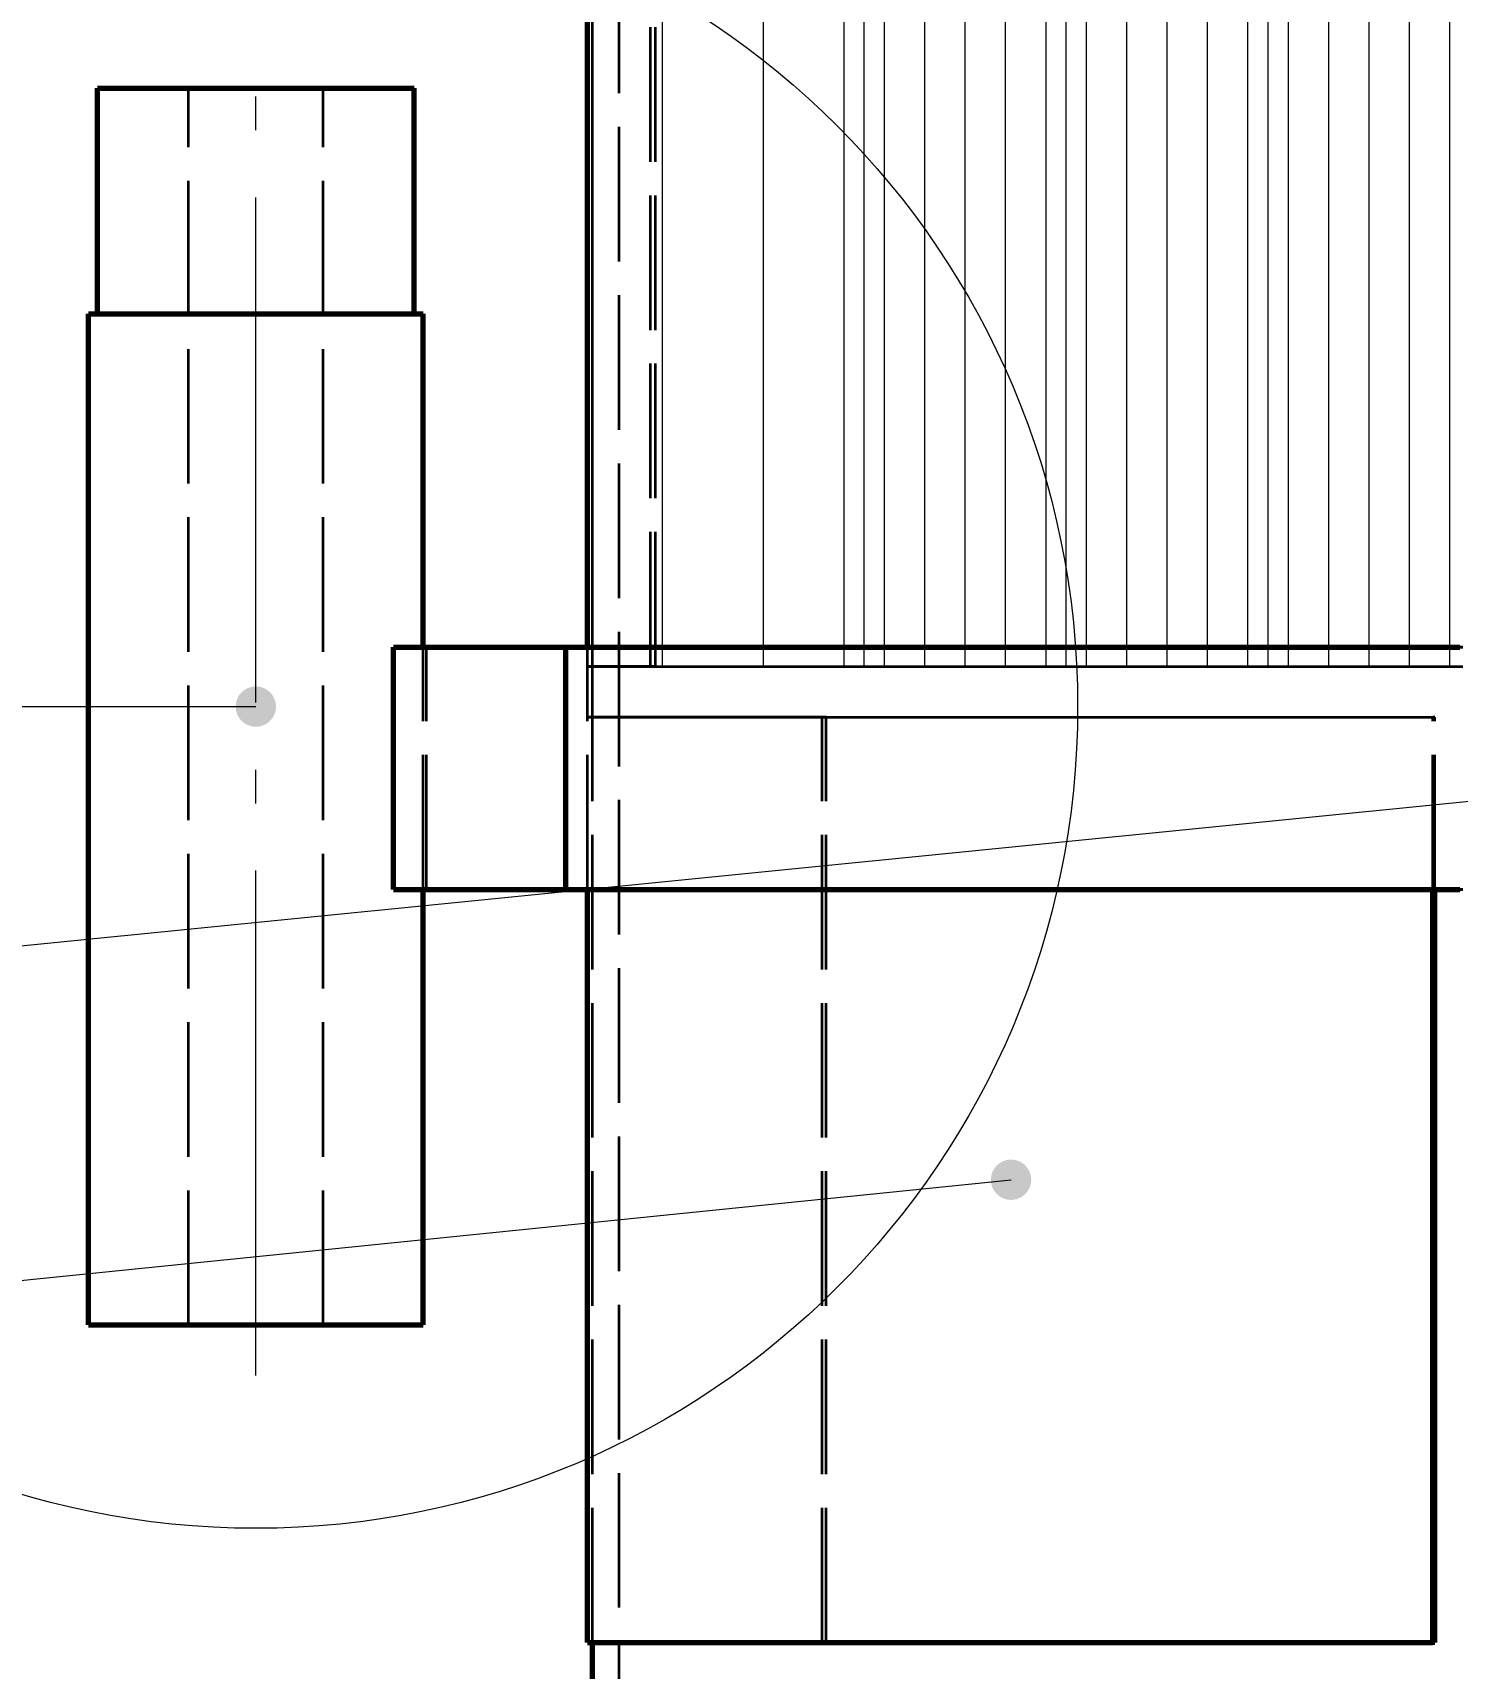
# Model space of a CAD drawing. Header units: millimetres. Extents: x 0 to 2382, y 0 to 420.
# Drawn here: x 104.29 to 146.62, y 181.67 to 230.27 of the extents above; entities that cross this region are included whole.
import ezdxf

# ---------------------------------------------------------------- set-up
doc = ezdxf.new("R2010")
doc.units = ezdxf.units.MM
doc.linetypes.add('IRAM-E-TRAZOS', pattern=[5, 4, -1])
doc.linetypes.add('IRAM-F-TRAZO-PUNTO', pattern=[20, 15, -2, 1, -2])
for name, color, linetype, lineweight in [('01-VISIBLE', 7, 'CONTINUOUS', 70), ('02-OCULTA', 4, 'IRAM-E-TRAZOS', 35), ('03-EJE', 1, 'IRAM-F-TRAZO-PUNTO', 18), ('04-COTA', 3, 'CONTINUOUS', 18), ('05-RAYADO', 8, 'CONTINUOUS', 18), ('08-FINA', 5, 'CONTINUOUS', 18)]:
    doc.layers.add(name, color=color, linetype=linetype, lineweight=lineweight)
doc.styles.add('ISO3098', font='isocpeur.ttf')
doc.dimstyles.new('FLAMA-IRAM', dxfattribs={"dimtxt": 3.5, "dimasz": 3.5, "dimexe": 2, "dimexo": 1.5, "dimgap": 1, "dimtad": 1, "dimdec": 1, "dimtxsty": 'ISO3098', "dimblk": 'IRAM_FLECHA', "dimblk1": 'IRAM_FLECHA', "dimblk2": 'IRAM_FLECHA', "dimcen": 2.5, "dimclrd": 256, "dimclre": 256, "dimclrt": 256, "dimazin": 3, "dimtfac": 1, "dimtmove": 0, "dimatfit": 3, "dimlwd": 18, "dimlwe": 18})

# ---------------------------------------------------------------- blocks, each defined once
blk = doc.blocks.new('IRAM_FLECHA')
blk.add_solid([(0, 0), (-1, 0.125), (-1, -0.125)])

msp = doc.modelspace()

# ---------------------------------------------------------------- hatches: boundary and pattern name
at = {"layer": '05-RAYADO'}
h = msp.add_hatch(dxfattribs=at)
h.set_pattern_fill('ANSI31', scale=0.94488, angle=45)
h.paths.add_polyline_path([(195.55, 211.437), (195.55, 283.649), (122.794, 283.649), (122.794, 211.437)])
h = msp.add_hatch(dxfattribs=at)
h.set_pattern_fill('ANSI31', scale=0.377953, angle=45)
h.paths.add_polyline_path([(190.117, 211.437), (190.117, 283.649), (128.227, 283.649), (128.227, 211.437)])
at = {"layer": '08-FINA'}
h = msp.add_hatch(color=7, dxfattribs=at)
h.dxf.hatch_style = 1
edge = h.paths.add_edge_path()
edge.add_arc((110.922, 210.246), 0.6, 0, 360)
h = msp.add_hatch(color=7, dxfattribs=at)
h.dxf.hatch_style = 1
edge = h.paths.add_edge_path()
edge.add_arc((133.361, 196.187), 0.6, 0, 360)

# ---------------------------------------------------------------- linework, layer by layer
at = {"layer": '01-VISIBLE'}
for p, q in [((120.772, 212.009), (120.772, 283.649)), ((106.222, 221.921), (106.222, 228.621)), ((115.622, 221.921), (115.622, 228.621)), ((105.947, 191.871), (105.947, 221.921)), ((115.897, 212.009), (115.897, 221.921)), ((115.015, 212.009), (120.137, 212.009)), ((115.015, 204.809), (115.015, 212.009)), ((120.137, 204.809), (120.137, 212.009)), ((115.015, 204.809), (120.137, 204.809)), ((115.897, 191.871), (115.897, 204.809)), ((120.772, 182.437), (120.772, 204.809)), ((145.898, 182.437), (145.898, 204.809)), ((145.95, 182.437), (145.95, 204.809)), ((120.922, 153.471), (120.922, 182.437)), ((145.95, 182.437), (145.898, 182.437))]:
    msp.add_line(p, q, dxfattribs=at)
for points in [[(106.222, 228.621), (106.476, 228.621), (106.73, 228.621), (106.984, 228.621), (107.238, 228.621), (107.492, 228.621), (107.746, 228.621), (108, 228.621), (108.254, 228.621), (108.508, 228.621), (108.762, 228.621), (109.016, 228.621), (109.27, 228.621), (109.524, 228.621), (109.778, 228.621), (110.032, 228.621), (110.287, 228.621), (110.541, 228.621), (110.795, 228.621), (111.049, 228.621), (111.303, 228.621), (111.557, 228.621), (111.811, 228.621), (112.065, 228.621), (112.319, 228.621), (112.573, 228.621), (112.827, 228.621), (113.081, 228.621), (113.335, 228.621), (113.589, 228.621), (113.843, 228.621), (114.097, 228.621), (114.351, 228.621), (114.605, 228.621), (114.86, 228.621), (115.114, 228.621), (115.368, 228.621), (115.622, 228.621)], [(105.947, 221.921), (106.202, 221.921), (106.457, 221.921), (106.712, 221.921), (106.967, 221.921), (107.222, 221.921), (107.477, 221.921), (107.733, 221.921), (107.988, 221.921), (108.243, 221.921), (108.498, 221.921), (108.753, 221.921), (109.008, 221.921), (109.263, 221.921), (109.518, 221.921), (109.774, 221.921), (110.029, 221.921), (110.284, 221.921), (110.539, 221.921), (110.794, 221.921), (111.049, 221.921), (111.304, 221.921), (111.559, 221.921), (111.815, 221.921), (112.07, 221.921), (112.325, 221.921), (112.58, 221.921), (112.835, 221.921), (113.09, 221.921), (113.345, 221.921), (113.601, 221.921), (113.856, 221.921), (114.111, 221.921), (114.366, 221.921), (114.621, 221.921), (114.876, 221.921), (115.131, 221.921), (115.386, 221.921), (115.642, 221.921), (115.897, 221.921)], [(120.137, 212.009), (120.387, 212.009), (120.638, 212.009), (120.889, 212.009), (121.139, 212.009), (121.39, 212.009), (121.64, 212.009), (121.891, 212.009), (122.142, 212.009), (122.392, 212.009), (122.643, 212.009), (122.893, 212.009), (123.144, 212.009), (123.394, 212.009), (123.645, 212.009), (123.896, 212.009), (124.146, 212.009), (124.397, 212.009), (124.647, 212.009), (124.898, 212.009), (125.149, 212.009), (125.399, 212.009), (125.65, 212.009), (125.9, 212.009), (126.151, 212.009), (126.402, 212.009), (126.652, 212.009), (126.903, 212.009), (127.153, 212.009), (127.404, 212.009), (127.655, 212.009), (127.905, 212.009), (128.156, 212.009), (128.406, 212.009), (128.657, 212.009), (128.908, 212.009), (129.158, 212.009), (129.409, 212.009), (129.659, 212.009), (129.91, 212.009), (130.16, 212.009), (130.411, 212.009), (130.662, 212.009), (130.912, 212.009), (131.163, 212.009), (131.413, 212.009), (131.664, 212.009), (131.915, 212.009), (132.165, 212.009), (132.416, 212.009), (132.666, 212.009), (132.917, 212.009), (133.168, 212.009), (133.418, 212.009), (133.669, 212.009), (133.919, 212.009), (134.17, 212.009), (134.421, 212.009), (134.671, 212.009), (134.922, 212.009), (135.172, 212.009), (135.423, 212.009), (135.674, 212.009), (135.924, 212.009), (136.175, 212.009), (136.425, 212.009), (136.676, 212.009), (136.926, 212.009), (137.177, 212.009), (137.428, 212.009), (137.678, 212.009), (137.929, 212.009), (138.179, 212.009), (138.43, 212.009), (138.681, 212.009), (138.931, 212.009), (139.182, 212.009), (139.432, 212.009), (139.683, 212.009), (139.934, 212.009), (140.184, 212.009), (140.435, 212.009), (140.685, 212.009), (140.936, 212.009), (141.187, 212.009), (141.437, 212.009), (141.688, 212.009), (141.938, 212.009), (142.189, 212.009), (142.44, 212.009), (142.69, 212.009), (142.941, 212.009), (143.191, 212.009), (143.442, 212.009), (143.692, 212.009), (143.943, 212.009), (144.194, 212.009), (144.444, 212.009), (144.695, 212.009), (144.945, 212.009), (145.196, 212.009), (145.447, 212.009), (145.697, 212.009), (145.948, 212.009), (146.198, 212.009), (146.449, 212.009), (146.7, 212.009)], [(120.137, 204.809), (120.387, 204.809), (120.638, 204.809), (120.889, 204.809), (121.139, 204.809), (121.39, 204.809), (121.64, 204.809), (121.891, 204.809), (122.142, 204.809), (122.392, 204.809), (122.643, 204.809), (122.893, 204.809), (123.144, 204.809), (123.394, 204.809), (123.645, 204.809), (123.896, 204.809), (124.146, 204.809), (124.397, 204.809), (124.647, 204.809), (124.898, 204.809), (125.149, 204.809), (125.399, 204.809), (125.65, 204.809), (125.9, 204.809), (126.151, 204.809), (126.402, 204.809), (126.652, 204.809), (126.903, 204.809), (127.153, 204.809), (127.404, 204.809), (127.655, 204.809), (127.905, 204.809), (128.156, 204.809), (128.406, 204.809), (128.657, 204.809), (128.908, 204.809), (129.158, 204.809), (129.409, 204.809), (129.659, 204.809), (129.91, 204.809), (130.16, 204.809), (130.411, 204.809), (130.662, 204.809), (130.912, 204.809), (131.163, 204.809), (131.413, 204.809), (131.664, 204.809), (131.915, 204.809), (132.165, 204.809), (132.416, 204.809), (132.666, 204.809), (132.917, 204.809), (133.168, 204.809), (133.418, 204.809), (133.669, 204.809), (133.919, 204.809), (134.17, 204.809), (134.421, 204.809), (134.671, 204.809), (134.922, 204.809), (135.172, 204.809), (135.423, 204.809), (135.674, 204.809), (135.924, 204.809), (136.175, 204.809), (136.425, 204.809), (136.676, 204.809), (136.926, 204.809), (137.177, 204.809), (137.428, 204.809), (137.678, 204.809), (137.929, 204.809), (138.179, 204.809), (138.43, 204.809), (138.681, 204.809), (138.931, 204.809), (139.182, 204.809), (139.432, 204.809), (139.683, 204.809), (139.934, 204.809), (140.184, 204.809), (140.435, 204.809), (140.685, 204.809), (140.936, 204.809), (141.187, 204.809), (141.437, 204.809), (141.688, 204.809), (141.938, 204.809), (142.189, 204.809), (142.44, 204.809), (142.69, 204.809), (142.941, 204.809), (143.191, 204.809), (143.442, 204.809), (143.692, 204.809), (143.943, 204.809), (144.194, 204.809), (144.444, 204.809), (144.695, 204.809), (144.945, 204.809), (145.196, 204.809), (145.447, 204.809), (145.697, 204.809), (145.948, 204.809), (146.198, 204.809), (146.449, 204.809), (146.7, 204.809)], [(105.947, 191.871), (106.202, 191.871), (106.457, 191.871), (106.712, 191.871), (106.967, 191.871), (107.222, 191.871), (107.477, 191.871), (107.733, 191.871), (107.988, 191.871), (108.243, 191.871), (108.498, 191.871), (108.753, 191.871), (109.008, 191.871), (109.263, 191.871), (109.518, 191.871), (109.774, 191.871), (110.029, 191.871), (110.284, 191.871), (110.539, 191.871), (110.794, 191.871), (111.049, 191.871), (111.304, 191.871), (111.559, 191.871), (111.815, 191.871), (112.07, 191.871), (112.325, 191.871), (112.58, 191.871), (112.835, 191.871), (113.09, 191.871), (113.345, 191.871), (113.601, 191.871), (113.856, 191.871), (114.111, 191.871), (114.366, 191.871), (114.621, 191.871), (114.876, 191.871), (115.131, 191.871), (115.386, 191.871), (115.642, 191.871), (115.897, 191.871)], [(120.772, 182.437), (121.023, 182.437), (121.274, 182.437), (121.525, 182.437), (121.777, 182.437), (122.028, 182.437), (122.279, 182.437), (122.531, 182.437), (122.782, 182.437), (123.033, 182.437), (123.284, 182.437), (123.536, 182.437), (123.787, 182.437), (124.038, 182.437), (124.289, 182.437), (124.541, 182.437), (124.792, 182.437), (125.043, 182.437), (125.294, 182.437), (125.546, 182.437), (125.797, 182.437), (126.048, 182.437), (126.3, 182.437), (126.551, 182.437), (126.802, 182.437), (127.053, 182.437), (127.305, 182.437), (127.556, 182.437), (127.807, 182.437), (128.058, 182.437), (128.31, 182.437), (128.561, 182.437), (128.812, 182.437), (129.063, 182.437), (129.315, 182.437), (129.566, 182.437), (129.817, 182.437), (130.069, 182.437), (130.32, 182.437), (130.571, 182.437), (130.822, 182.437), (131.074, 182.437), (131.325, 182.437), (131.576, 182.437), (131.827, 182.437), (132.079, 182.437), (132.33, 182.437), (132.581, 182.437), (132.832, 182.437), (133.084, 182.437), (133.335, 182.437), (133.586, 182.437), (133.838, 182.437), (134.089, 182.437), (134.34, 182.437), (134.591, 182.437), (134.843, 182.437), (135.094, 182.437), (135.345, 182.437), (135.596, 182.437), (135.848, 182.437), (136.099, 182.437), (136.35, 182.437), (136.601, 182.437), (136.853, 182.437), (137.104, 182.437), (137.355, 182.437), (137.607, 182.437), (137.858, 182.437), (138.109, 182.437), (138.36, 182.437), (138.612, 182.437), (138.863, 182.437), (139.114, 182.437), (139.365, 182.437), (139.617, 182.437), (139.868, 182.437), (140.119, 182.437), (140.37, 182.437), (140.622, 182.437), (140.873, 182.437), (141.124, 182.437), (141.376, 182.437), (141.627, 182.437), (141.878, 182.437), (142.129, 182.437), (142.381, 182.437), (142.632, 182.437), (142.883, 182.437), (143.134, 182.437), (143.386, 182.437), (143.637, 182.437), (143.888, 182.437), (144.139, 182.437), (144.391, 182.437), (144.642, 182.437), (144.893, 182.437), (145.145, 182.437), (145.396, 182.437), (145.647, 182.437), (145.898, 182.437)]]:
    msp.add_lwpolyline(points, dxfattribs=at)
at = {"layer": '02-OCULTA'}
for p, q in [((121.722, 153.471), (121.722, 311.614)), ((120.922, 182.437), (120.922, 283.649)), ((120.922, 211.437), (120.922, 283.649)), ((122.651, 211.437), (122.651, 283.649)), ((122.794, 211.437), (122.794, 283.649)), ((108.922, 191.871), (108.922, 228.621)), ((112.922, 191.871), (112.922, 228.621)), ((115.015, 204.809), (115.015, 212.009)), ((115.015, 212.009), (120.137, 212.009)), ((115.897, 204.809), (115.897, 212.009)), ((115.997, 204.809), (115.997, 212.009)), ((120.137, 204.809), (120.137, 212.009)), ((120.772, 204.809), (120.772, 212.009)), ((120.772, 211.437), (120.772, 212.009)), ((122.794, 211.437), (122.651, 211.437)), ((120.772, 204.809), (120.772, 209.937)), ((120.922, 182.437), (120.922, 209.937)), ((127.746, 182.437), (127.746, 209.937)), ((127.869, 209.937), (127.746, 209.937)), ((127.869, 182.437), (127.869, 209.937)), ((145.898, 204.809), (145.898, 209.937)), ((145.95, 209.937), (145.898, 209.937)), ((145.95, 204.809), (145.95, 209.937)), ((115.015, 204.809), (120.137, 204.809)), ((127.869, 182.437), (127.746, 182.437))]:
    msp.add_line(p, q, dxfattribs=at)
for points in [[(115.622, 228.621), (115.368, 228.621), (115.114, 228.621), (114.86, 228.621), (114.605, 228.621), (114.351, 228.621), (114.097, 228.621), (113.843, 228.621), (113.589, 228.621), (113.335, 228.621), (113.081, 228.621), (112.827, 228.621), (112.573, 228.621), (112.319, 228.621), (112.065, 228.621), (111.811, 228.621), (111.557, 228.621), (111.303, 228.621), (111.049, 228.621), (110.795, 228.621), (110.541, 228.621), (110.287, 228.621), (110.032, 228.621), (109.778, 228.621), (109.524, 228.621), (109.27, 228.621), (109.016, 228.621), (108.762, 228.621), (108.508, 228.621), (108.254, 228.621), (108, 228.621), (107.746, 228.621), (107.492, 228.621), (107.238, 228.621), (106.984, 228.621), (106.73, 228.621), (106.476, 228.621), (106.222, 228.621)], [(112.922, 228.621), (112.672, 228.621), (112.422, 228.621), (112.172, 228.621), (111.922, 228.621), (111.672, 228.621), (111.422, 228.621), (111.172, 228.621), (110.922, 228.621), (110.672, 228.621), (110.422, 228.621), (110.172, 228.621), (109.922, 228.621), (109.672, 228.621), (109.422, 228.621), (109.172, 228.621), (108.922, 228.621)], [(108.922, 228.621), (109.172, 228.621), (109.422, 228.621), (109.672, 228.621), (109.922, 228.621), (110.172, 228.621), (110.422, 228.621), (110.672, 228.621), (110.922, 228.621), (111.172, 228.621), (111.422, 228.621), (111.672, 228.621), (111.922, 228.621), (112.172, 228.621), (112.422, 228.621), (112.672, 228.621), (112.922, 228.621)], [(115.897, 221.921), (115.642, 221.921), (115.386, 221.921), (115.131, 221.921), (114.876, 221.921), (114.621, 221.921), (114.366, 221.921), (114.111, 221.921), (113.856, 221.921), (113.601, 221.921), (113.345, 221.921), (113.09, 221.921), (112.835, 221.921), (112.58, 221.921), (112.325, 221.921), (112.07, 221.921), (111.815, 221.921), (111.559, 221.921), (111.304, 221.921), (111.049, 221.921), (110.794, 221.921), (110.539, 221.921), (110.284, 221.921), (110.029, 221.921), (109.774, 221.921), (109.518, 221.921), (109.263, 221.921), (109.008, 221.921), (108.753, 221.921), (108.498, 221.921), (108.243, 221.921), (107.988, 221.921), (107.733, 221.921), (107.477, 221.921), (107.222, 221.921), (106.967, 221.921), (106.712, 221.921), (106.457, 221.921), (106.202, 221.921), (105.947, 221.921)], [(115.622, 221.921), (115.368, 221.921), (115.114, 221.921), (114.86, 221.921), (114.605, 221.921), (114.351, 221.921), (114.097, 221.921), (113.843, 221.921), (113.589, 221.921), (113.335, 221.921), (113.081, 221.921), (112.827, 221.921), (112.573, 221.921), (112.319, 221.921), (112.065, 221.921), (111.811, 221.921), (111.557, 221.921), (111.303, 221.921), (111.049, 221.921), (110.795, 221.921), (110.541, 221.921), (110.287, 221.921), (110.032, 221.921), (109.778, 221.921), (109.524, 221.921), (109.27, 221.921), (109.016, 221.921), (108.762, 221.921), (108.508, 221.921), (108.254, 221.921), (108, 221.921), (107.746, 221.921), (107.492, 221.921), (107.238, 221.921), (106.984, 221.921), (106.73, 221.921), (106.476, 221.921), (106.222, 221.921)], [(106.222, 221.921), (106.476, 221.921), (106.73, 221.921), (106.984, 221.921), (107.238, 221.921), (107.492, 221.921), (107.746, 221.921), (108, 221.921), (108.254, 221.921), (108.508, 221.921), (108.762, 221.921), (109.016, 221.921), (109.27, 221.921), (109.524, 221.921), (109.778, 221.921), (110.032, 221.921), (110.287, 221.921), (110.541, 221.921), (110.795, 221.921), (111.049, 221.921), (111.303, 221.921), (111.557, 221.921), (111.811, 221.921), (112.065, 221.921), (112.319, 221.921), (112.573, 221.921), (112.827, 221.921), (113.081, 221.921), (113.335, 221.921), (113.589, 221.921), (113.843, 221.921), (114.097, 221.921), (114.351, 221.921), (114.605, 221.921), (114.86, 221.921), (115.114, 221.921), (115.368, 221.921), (115.622, 221.921)], [(115.015, 212.009), (115.179, 212.009), (115.342, 212.009), (115.506, 212.009), (115.669, 212.009), (115.833, 212.009), (115.997, 212.009)], [(115.997, 212.009), (115.833, 212.009), (115.669, 212.009), (115.506, 212.009), (115.342, 212.009), (115.179, 212.009), (115.015, 212.009)], [(146.7, 212.009), (146.449, 212.009), (146.198, 212.009), (145.948, 212.009), (145.697, 212.009), (145.447, 212.009), (145.196, 212.009), (144.945, 212.009), (144.695, 212.009), (144.444, 212.009), (144.194, 212.009), (143.943, 212.009), (143.692, 212.009), (143.442, 212.009), (143.191, 212.009), (142.941, 212.009), (142.69, 212.009), (142.44, 212.009), (142.189, 212.009), (141.938, 212.009), (141.688, 212.009), (141.437, 212.009), (141.187, 212.009), (140.936, 212.009), (140.685, 212.009), (140.435, 212.009), (140.184, 212.009), (139.934, 212.009), (139.683, 212.009), (139.432, 212.009), (139.182, 212.009), (138.931, 212.009), (138.681, 212.009), (138.43, 212.009), (138.179, 212.009), (137.929, 212.009), (137.678, 212.009), (137.428, 212.009), (137.177, 212.009), (136.926, 212.009), (136.676, 212.009), (136.425, 212.009), (136.175, 212.009), (135.924, 212.009), (135.674, 212.009), (135.423, 212.009), (135.172, 212.009), (134.922, 212.009), (134.671, 212.009), (134.421, 212.009), (134.17, 212.009), (133.919, 212.009), (133.669, 212.009), (133.418, 212.009), (133.168, 212.009), (132.917, 212.009), (132.666, 212.009), (132.416, 212.009), (132.165, 212.009), (131.915, 212.009), (131.664, 212.009), (131.413, 212.009), (131.163, 212.009), (130.912, 212.009), (130.662, 212.009), (130.411, 212.009), (130.16, 212.009), (129.91, 212.009), (129.659, 212.009), (129.409, 212.009), (129.158, 212.009), (128.908, 212.009), (128.657, 212.009), (128.406, 212.009), (128.156, 212.009), (127.905, 212.009), (127.655, 212.009), (127.404, 212.009), (127.153, 212.009), (126.903, 212.009), (126.652, 212.009), (126.402, 212.009), (126.151, 212.009), (125.9, 212.009), (125.65, 212.009), (125.399, 212.009), (125.149, 212.009), (124.898, 212.009), (124.647, 212.009), (124.397, 212.009), (124.146, 212.009), (123.896, 212.009), (123.645, 212.009), (123.394, 212.009), (123.144, 212.009), (122.893, 212.009), (122.643, 212.009), (122.392, 212.009), (122.142, 212.009), (121.891, 212.009), (121.64, 212.009), (121.39, 212.009), (121.139, 212.009), (120.889, 212.009), (120.638, 212.009), (120.387, 212.009), (120.137, 212.009)], [(146.789, 212.009), (146.538, 212.009), (146.288, 212.009), (146.038, 212.009), (145.788, 212.009), (145.538, 212.009), (145.288, 212.009), (145.037, 212.009), (144.787, 212.009), (144.537, 212.009), (144.287, 212.009), (144.037, 212.009), (143.787, 212.009), (143.536, 212.009), (143.286, 212.009), (143.036, 212.009), (142.786, 212.009), (142.536, 212.009), (142.286, 212.009), (142.036, 212.009), (141.785, 212.009), (141.535, 212.009), (141.285, 212.009), (141.035, 212.009), (140.785, 212.009), (140.535, 212.009), (140.284, 212.009), (140.034, 212.009), (139.784, 212.009), (139.534, 212.009), (139.284, 212.009), (139.034, 212.009), (138.783, 212.009), (138.533, 212.009), (138.283, 212.009), (138.033, 212.009), (137.783, 212.009), (137.533, 212.009), (137.282, 212.009), (137.032, 212.009), (136.782, 212.009), (136.532, 212.009), (136.282, 212.009), (136.032, 212.009), (135.781, 212.009), (135.531, 212.009), (135.281, 212.009), (135.031, 212.009), (134.781, 212.009), (134.531, 212.009), (134.28, 212.009), (134.03, 212.009), (133.78, 212.009), (133.53, 212.009), (133.28, 212.009), (133.03, 212.009), (132.779, 212.009), (132.529, 212.009), (132.279, 212.009), (132.029, 212.009), (131.779, 212.009), (131.529, 212.009), (131.279, 212.009), (131.028, 212.009), (130.778, 212.009), (130.528, 212.009), (130.278, 212.009), (130.028, 212.009), (129.778, 212.009), (129.527, 212.009), (129.277, 212.009), (129.027, 212.009), (128.777, 212.009), (128.527, 212.009), (128.277, 212.009), (128.026, 212.009), (127.776, 212.009), (127.526, 212.009), (127.276, 212.009), (127.026, 212.009), (126.776, 212.009), (126.525, 212.009), (126.275, 212.009), (126.025, 212.009), (125.775, 212.009), (125.525, 212.009), (125.275, 212.009), (125.024, 212.009), (124.774, 212.009), (124.524, 212.009), (124.274, 212.009), (124.024, 212.009), (123.774, 212.009), (123.523, 212.009), (123.273, 212.009), (123.023, 212.009), (122.773, 212.009), (122.523, 212.009), (122.273, 212.009), (122.022, 212.009), (121.772, 212.009), (121.522, 212.009), (121.272, 212.009), (121.022, 212.009), (120.772, 212.009)], [(120.772, 212.009), (121.022, 212.009), (121.272, 212.009), (121.522, 212.009), (121.772, 212.009), (122.022, 212.009), (122.273, 212.009), (122.523, 212.009), (122.773, 212.009), (123.023, 212.009), (123.273, 212.009), (123.523, 212.009), (123.774, 212.009), (124.024, 212.009), (124.274, 212.009), (124.524, 212.009), (124.774, 212.009), (125.024, 212.009), (125.275, 212.009), (125.525, 212.009), (125.775, 212.009), (126.025, 212.009), (126.275, 212.009), (126.525, 212.009), (126.776, 212.009), (127.026, 212.009), (127.276, 212.009), (127.526, 212.009), (127.776, 212.009), (128.026, 212.009), (128.277, 212.009), (128.527, 212.009), (128.777, 212.009), (129.027, 212.009), (129.277, 212.009), (129.527, 212.009), (129.778, 212.009), (130.028, 212.009), (130.278, 212.009), (130.528, 212.009), (130.778, 212.009), (131.028, 212.009), (131.279, 212.009), (131.529, 212.009), (131.779, 212.009), (132.029, 212.009), (132.279, 212.009), (132.529, 212.009), (132.779, 212.009), (133.03, 212.009), (133.28, 212.009), (133.53, 212.009), (133.78, 212.009), (134.03, 212.009), (134.28, 212.009), (134.531, 212.009), (134.781, 212.009), (135.031, 212.009), (135.281, 212.009), (135.531, 212.009), (135.781, 212.009), (136.032, 212.009), (136.282, 212.009), (136.532, 212.009), (136.782, 212.009), (137.032, 212.009), (137.282, 212.009), (137.533, 212.009), (137.783, 212.009), (138.033, 212.009), (138.283, 212.009), (138.533, 212.009), (138.783, 212.009), (139.034, 212.009), (139.284, 212.009), (139.534, 212.009), (139.784, 212.009), (140.034, 212.009), (140.284, 212.009), (140.535, 212.009), (140.785, 212.009), (141.035, 212.009), (141.285, 212.009), (141.535, 212.009), (141.785, 212.009), (142.036, 212.009), (142.286, 212.009), (142.536, 212.009), (142.786, 212.009), (143.036, 212.009), (143.286, 212.009), (143.536, 212.009), (143.787, 212.009), (144.037, 212.009), (144.287, 212.009), (144.537, 212.009), (144.787, 212.009), (145.037, 212.009), (145.288, 212.009), (145.538, 212.009), (145.788, 212.009), (146.038, 212.009), (146.288, 212.009), (146.538, 212.009), (146.789, 212.009)], [(122.651, 211.437), (122.383, 211.437), (122.114, 211.437), (121.846, 211.437), (121.577, 211.437), (121.309, 211.437), (121.04, 211.437), (120.772, 211.437)], [(120.772, 211.437), (121.022, 211.437), (121.272, 211.437), (121.522, 211.437), (121.772, 211.437), (122.022, 211.437), (122.273, 211.437), (122.523, 211.437), (122.773, 211.437), (123.023, 211.437), (123.273, 211.437), (123.523, 211.437), (123.774, 211.437), (124.024, 211.437), (124.274, 211.437), (124.524, 211.437), (124.774, 211.437), (125.024, 211.437), (125.275, 211.437), (125.525, 211.437), (125.775, 211.437), (126.025, 211.437), (126.275, 211.437), (126.525, 211.437), (126.776, 211.437), (127.026, 211.437), (127.276, 211.437), (127.526, 211.437), (127.776, 211.437), (128.026, 211.437), (128.277, 211.437), (128.527, 211.437), (128.777, 211.437), (129.027, 211.437), (129.277, 211.437), (129.527, 211.437), (129.778, 211.437), (130.028, 211.437), (130.278, 211.437), (130.528, 211.437), (130.778, 211.437), (131.028, 211.437), (131.279, 211.437), (131.529, 211.437), (131.779, 211.437), (132.029, 211.437), (132.279, 211.437), (132.529, 211.437), (132.779, 211.437), (133.03, 211.437), (133.28, 211.437), (133.53, 211.437), (133.78, 211.437), (134.03, 211.437), (134.28, 211.437), (134.531, 211.437), (134.781, 211.437), (135.031, 211.437), (135.281, 211.437), (135.531, 211.437), (135.781, 211.437), (136.032, 211.437), (136.282, 211.437), (136.532, 211.437), (136.782, 211.437), (137.032, 211.437), (137.282, 211.437), (137.533, 211.437), (137.783, 211.437), (138.033, 211.437), (138.283, 211.437), (138.533, 211.437), (138.783, 211.437), (139.034, 211.437), (139.284, 211.437), (139.534, 211.437), (139.784, 211.437), (140.034, 211.437), (140.284, 211.437), (140.535, 211.437), (140.785, 211.437), (141.035, 211.437), (141.285, 211.437), (141.535, 211.437), (141.785, 211.437), (142.036, 211.437), (142.286, 211.437), (142.536, 211.437), (142.786, 211.437), (143.036, 211.437), (143.286, 211.437), (143.536, 211.437), (143.787, 211.437), (144.037, 211.437), (144.287, 211.437), (144.537, 211.437), (144.787, 211.437), (145.037, 211.437), (145.288, 211.437), (145.538, 211.437), (145.788, 211.437), (146.038, 211.437), (146.288, 211.437), (146.538, 211.437), (146.789, 211.437)], [(122.794, 211.437), (122.526, 211.437), (122.259, 211.437), (121.991, 211.437), (121.724, 211.437), (121.457, 211.437), (121.189, 211.437), (120.922, 211.437)], [(120.922, 211.437), (121.172, 211.437), (121.422, 211.437), (121.672, 211.437), (121.922, 211.437), (122.172, 211.437), (122.422, 211.437), (122.672, 211.437), (122.922, 211.437), (123.172, 211.437), (123.422, 211.437), (123.672, 211.437), (123.922, 211.437), (124.172, 211.437), (124.422, 211.437), (124.672, 211.437), (124.922, 211.437), (125.172, 211.437), (125.422, 211.437), (125.672, 211.437), (125.922, 211.437), (126.172, 211.437), (126.422, 211.437), (126.672, 211.437), (126.922, 211.437), (127.172, 211.437), (127.422, 211.437), (127.672, 211.437), (127.922, 211.437), (128.172, 211.437), (128.422, 211.437), (128.672, 211.437), (128.922, 211.437), (129.172, 211.437), (129.422, 211.437), (129.672, 211.437), (129.922, 211.437), (130.172, 211.437), (130.422, 211.437), (130.672, 211.437), (130.922, 211.437), (131.172, 211.437), (131.422, 211.437), (131.672, 211.437), (131.922, 211.437), (132.172, 211.437), (132.422, 211.437), (132.672, 211.437), (132.922, 211.437), (133.172, 211.437), (133.422, 211.437), (133.672, 211.437), (133.922, 211.437), (134.172, 211.437), (134.422, 211.437), (134.672, 211.437), (134.922, 211.437), (135.172, 211.437), (135.422, 211.437), (135.672, 211.437), (135.922, 211.437), (136.172, 211.437), (136.422, 211.437), (136.672, 211.437), (136.922, 211.437), (137.172, 211.437), (137.422, 211.437), (137.672, 211.437), (137.922, 211.437), (138.172, 211.437), (138.422, 211.437), (138.672, 211.437), (138.922, 211.437), (139.172, 211.437), (139.422, 211.437), (139.672, 211.437), (139.922, 211.437), (140.172, 211.437), (140.422, 211.437), (140.672, 211.437), (140.922, 211.437), (141.172, 211.437), (141.422, 211.437), (141.672, 211.437), (141.922, 211.437), (142.172, 211.437), (142.422, 211.437), (142.672, 211.437), (142.922, 211.437), (143.172, 211.437), (143.422, 211.437), (143.672, 211.437), (143.922, 211.437), (144.172, 211.437), (144.422, 211.437), (144.672, 211.437), (144.922, 211.437), (145.172, 211.437), (145.422, 211.437), (145.672, 211.437), (145.922, 211.437), (146.172, 211.437), (146.422, 211.437), (146.672, 211.437)], [(127.746, 209.937), (127.488, 209.937), (127.229, 209.937), (126.971, 209.937), (126.713, 209.937), (126.454, 209.937), (126.196, 209.937), (125.938, 209.937), (125.679, 209.937), (125.421, 209.937), (125.163, 209.937), (124.905, 209.937), (124.646, 209.937), (124.388, 209.937), (124.13, 209.937), (123.871, 209.937), (123.613, 209.937), (123.355, 209.937), (123.096, 209.937), (122.838, 209.937), (122.58, 209.937), (122.321, 209.937), (122.063, 209.937), (121.805, 209.937), (121.547, 209.937), (121.288, 209.937), (121.03, 209.937), (120.772, 209.937)], [(120.772, 209.937), (121.023, 209.937), (121.274, 209.937), (121.525, 209.937), (121.777, 209.937), (122.028, 209.937), (122.279, 209.937), (122.531, 209.937), (122.782, 209.937), (123.033, 209.937), (123.284, 209.937), (123.536, 209.937), (123.787, 209.937), (124.038, 209.937), (124.289, 209.937), (124.541, 209.937), (124.792, 209.937), (125.043, 209.937), (125.294, 209.937), (125.546, 209.937), (125.797, 209.937), (126.048, 209.937), (126.3, 209.937), (126.551, 209.937), (126.802, 209.937), (127.053, 209.937), (127.305, 209.937), (127.556, 209.937), (127.807, 209.937), (128.058, 209.937), (128.31, 209.937), (128.561, 209.937), (128.812, 209.937), (129.063, 209.937), (129.315, 209.937), (129.566, 209.937), (129.817, 209.937), (130.069, 209.937), (130.32, 209.937), (130.571, 209.937), (130.822, 209.937), (131.074, 209.937), (131.325, 209.937), (131.576, 209.937), (131.827, 209.937), (132.079, 209.937), (132.33, 209.937), (132.581, 209.937), (132.832, 209.937), (133.084, 209.937), (133.335, 209.937), (133.586, 209.937), (133.838, 209.937), (134.089, 209.937), (134.34, 209.937), (134.591, 209.937), (134.843, 209.937), (135.094, 209.937), (135.345, 209.937), (135.596, 209.937), (135.848, 209.937), (136.099, 209.937), (136.35, 209.937), (136.601, 209.937), (136.853, 209.937), (137.104, 209.937), (137.355, 209.937), (137.607, 209.937), (137.858, 209.937), (138.109, 209.937), (138.36, 209.937), (138.612, 209.937), (138.863, 209.937), (139.114, 209.937), (139.365, 209.937), (139.617, 209.937), (139.868, 209.937), (140.119, 209.937), (140.37, 209.937), (140.622, 209.937), (140.873, 209.937), (141.124, 209.937), (141.376, 209.937), (141.627, 209.937), (141.878, 209.937), (142.129, 209.937), (142.381, 209.937), (142.632, 209.937), (142.883, 209.937), (143.134, 209.937), (143.386, 209.937), (143.637, 209.937), (143.888, 209.937), (144.139, 209.937), (144.391, 209.937), (144.642, 209.937), (144.893, 209.937), (145.145, 209.937), (145.396, 209.937), (145.647, 209.937), (145.898, 209.937)], [(127.869, 209.937), (127.611, 209.937), (127.354, 209.937), (127.097, 209.937), (126.839, 209.937), (126.582, 209.937), (126.325, 209.937), (126.068, 209.937), (125.81, 209.937), (125.553, 209.937), (125.296, 209.937), (125.038, 209.937), (124.781, 209.937), (124.524, 209.937), (124.267, 209.937), (124.009, 209.937), (123.752, 209.937), (123.495, 209.937), (123.237, 209.937), (122.98, 209.937), (122.723, 209.937), (122.465, 209.937), (122.208, 209.937), (121.951, 209.937), (121.694, 209.937), (121.436, 209.937), (121.179, 209.937), (120.922, 209.937)], [(120.922, 209.937), (121.172, 209.937), (121.422, 209.937), (121.673, 209.937), (121.923, 209.937), (122.173, 209.937), (122.423, 209.937), (122.674, 209.937), (122.924, 209.937), (123.174, 209.937), (123.425, 209.937), (123.675, 209.937), (123.925, 209.937), (124.175, 209.937), (124.426, 209.937), (124.676, 209.937), (124.926, 209.937), (125.177, 209.937), (125.427, 209.937), (125.677, 209.937), (125.927, 209.937), (126.178, 209.937), (126.428, 209.937), (126.678, 209.937), (126.929, 209.937), (127.179, 209.937), (127.429, 209.937), (127.679, 209.937), (127.93, 209.937), (128.18, 209.937), (128.43, 209.937), (128.681, 209.937), (128.931, 209.937), (129.181, 209.937), (129.431, 209.937), (129.682, 209.937), (129.932, 209.937), (130.182, 209.937), (130.433, 209.937), (130.683, 209.937), (130.933, 209.937), (131.183, 209.937), (131.434, 209.937), (131.684, 209.937), (131.934, 209.937), (132.185, 209.937), (132.435, 209.937), (132.685, 209.937), (132.935, 209.937), (133.186, 209.937), (133.436, 209.937), (133.686, 209.937), (133.937, 209.937), (134.187, 209.937), (134.437, 209.937), (134.687, 209.937), (134.938, 209.937), (135.188, 209.937), (135.438, 209.937), (135.689, 209.937), (135.939, 209.937), (136.189, 209.937), (136.439, 209.937), (136.69, 209.937), (136.94, 209.937), (137.19, 209.937), (137.441, 209.937), (137.691, 209.937), (137.941, 209.937), (138.191, 209.937), (138.442, 209.937), (138.692, 209.937), (138.942, 209.937), (139.192, 209.937), (139.443, 209.937), (139.693, 209.937), (139.943, 209.937), (140.194, 209.937), (140.444, 209.937), (140.694, 209.937), (140.944, 209.937), (141.195, 209.937), (141.445, 209.937), (141.695, 209.937), (141.946, 209.937), (142.196, 209.937), (142.446, 209.937), (142.696, 209.937), (142.947, 209.937), (143.197, 209.937), (143.447, 209.937), (143.698, 209.937), (143.948, 209.937), (144.198, 209.937), (144.448, 209.937), (144.699, 209.937), (144.949, 209.937), (145.199, 209.937), (145.45, 209.937), (145.7, 209.937), (145.95, 209.937)], [(115.015, 204.809), (115.179, 204.809), (115.342, 204.809), (115.506, 204.809), (115.669, 204.809), (115.833, 204.809), (115.997, 204.809)], [(115.997, 204.809), (115.833, 204.809), (115.669, 204.809), (115.506, 204.809), (115.342, 204.809), (115.179, 204.809), (115.015, 204.809)], [(146.7, 204.809), (146.449, 204.809), (146.198, 204.809), (145.948, 204.809), (145.697, 204.809), (145.447, 204.809), (145.196, 204.809), (144.945, 204.809), (144.695, 204.809), (144.444, 204.809), (144.194, 204.809), (143.943, 204.809), (143.692, 204.809), (143.442, 204.809), (143.191, 204.809), (142.941, 204.809), (142.69, 204.809), (142.44, 204.809), (142.189, 204.809), (141.938, 204.809), (141.688, 204.809), (141.437, 204.809), (141.187, 204.809), (140.936, 204.809), (140.685, 204.809), (140.435, 204.809), (140.184, 204.809), (139.934, 204.809), (139.683, 204.809), (139.432, 204.809), (139.182, 204.809), (138.931, 204.809), (138.681, 204.809), (138.43, 204.809), (138.179, 204.809), (137.929, 204.809), (137.678, 204.809), (137.428, 204.809), (137.177, 204.809), (136.926, 204.809), (136.676, 204.809), (136.425, 204.809), (136.175, 204.809), (135.924, 204.809), (135.674, 204.809), (135.423, 204.809), (135.172, 204.809), (134.922, 204.809), (134.671, 204.809), (134.421, 204.809), (134.17, 204.809), (133.919, 204.809), (133.669, 204.809), (133.418, 204.809), (133.168, 204.809), (132.917, 204.809), (132.666, 204.809), (132.416, 204.809), (132.165, 204.809), (131.915, 204.809), (131.664, 204.809), (131.413, 204.809), (131.163, 204.809), (130.912, 204.809), (130.662, 204.809), (130.411, 204.809), (130.16, 204.809), (129.91, 204.809), (129.659, 204.809), (129.409, 204.809), (129.158, 204.809), (128.908, 204.809), (128.657, 204.809), (128.406, 204.809), (128.156, 204.809), (127.905, 204.809), (127.655, 204.809), (127.404, 204.809), (127.153, 204.809), (126.903, 204.809), (126.652, 204.809), (126.402, 204.809), (126.151, 204.809), (125.9, 204.809), (125.65, 204.809), (125.399, 204.809), (125.149, 204.809), (124.898, 204.809), (124.647, 204.809), (124.397, 204.809), (124.146, 204.809), (123.896, 204.809), (123.645, 204.809), (123.394, 204.809), (123.144, 204.809), (122.893, 204.809), (122.643, 204.809), (122.392, 204.809), (122.142, 204.809), (121.891, 204.809), (121.64, 204.809), (121.39, 204.809), (121.139, 204.809), (120.889, 204.809), (120.638, 204.809), (120.387, 204.809), (120.137, 204.809)], [(146.789, 204.809), (146.538, 204.809), (146.288, 204.809), (146.038, 204.809), (145.788, 204.809), (145.538, 204.809), (145.288, 204.809), (145.037, 204.809), (144.787, 204.809), (144.537, 204.809), (144.287, 204.809), (144.037, 204.809), (143.787, 204.809), (143.536, 204.809), (143.286, 204.809), (143.036, 204.809), (142.786, 204.809), (142.536, 204.809), (142.286, 204.809), (142.036, 204.809), (141.785, 204.809), (141.535, 204.809), (141.285, 204.809), (141.035, 204.809), (140.785, 204.809), (140.535, 204.809), (140.284, 204.809), (140.034, 204.809), (139.784, 204.809), (139.534, 204.809), (139.284, 204.809), (139.034, 204.809), (138.783, 204.809), (138.533, 204.809), (138.283, 204.809), (138.033, 204.809), (137.783, 204.809), (137.533, 204.809), (137.282, 204.809), (137.032, 204.809), (136.782, 204.809), (136.532, 204.809), (136.282, 204.809), (136.032, 204.809), (135.781, 204.809), (135.531, 204.809), (135.281, 204.809), (135.031, 204.809), (134.781, 204.809), (134.531, 204.809), (134.28, 204.809), (134.03, 204.809), (133.78, 204.809), (133.53, 204.809), (133.28, 204.809), (133.03, 204.809), (132.779, 204.809), (132.529, 204.809), (132.279, 204.809), (132.029, 204.809), (131.779, 204.809), (131.529, 204.809), (131.279, 204.809), (131.028, 204.809), (130.778, 204.809), (130.528, 204.809), (130.278, 204.809), (130.028, 204.809), (129.778, 204.809), (129.527, 204.809), (129.277, 204.809), (129.027, 204.809), (128.777, 204.809), (128.527, 204.809), (128.277, 204.809), (128.026, 204.809), (127.776, 204.809), (127.526, 204.809), (127.276, 204.809), (127.026, 204.809), (126.776, 204.809), (126.525, 204.809), (126.275, 204.809), (126.025, 204.809), (125.775, 204.809), (125.525, 204.809), (125.275, 204.809), (125.024, 204.809), (124.774, 204.809), (124.524, 204.809), (124.274, 204.809), (124.024, 204.809), (123.774, 204.809), (123.523, 204.809), (123.273, 204.809), (123.023, 204.809), (122.773, 204.809), (122.523, 204.809), (122.273, 204.809), (122.022, 204.809), (121.772, 204.809), (121.522, 204.809), (121.272, 204.809), (121.022, 204.809), (120.772, 204.809)], [(120.772, 204.809), (121.022, 204.809), (121.272, 204.809), (121.522, 204.809), (121.772, 204.809), (122.022, 204.809), (122.273, 204.809), (122.523, 204.809), (122.773, 204.809), (123.023, 204.809), (123.273, 204.809), (123.523, 204.809), (123.774, 204.809), (124.024, 204.809), (124.274, 204.809), (124.524, 204.809), (124.774, 204.809), (125.024, 204.809), (125.275, 204.809), (125.525, 204.809), (125.775, 204.809), (126.025, 204.809), (126.275, 204.809), (126.525, 204.809), (126.776, 204.809), (127.026, 204.809), (127.276, 204.809), (127.526, 204.809), (127.776, 204.809), (128.026, 204.809), (128.277, 204.809), (128.527, 204.809), (128.777, 204.809), (129.027, 204.809), (129.277, 204.809), (129.527, 204.809), (129.778, 204.809), (130.028, 204.809), (130.278, 204.809), (130.528, 204.809), (130.778, 204.809), (131.028, 204.809), (131.279, 204.809), (131.529, 204.809), (131.779, 204.809), (132.029, 204.809), (132.279, 204.809), (132.529, 204.809), (132.779, 204.809), (133.03, 204.809), (133.28, 204.809), (133.53, 204.809), (133.78, 204.809), (134.03, 204.809), (134.28, 204.809), (134.531, 204.809), (134.781, 204.809), (135.031, 204.809), (135.281, 204.809), (135.531, 204.809), (135.781, 204.809), (136.032, 204.809), (136.282, 204.809), (136.532, 204.809), (136.782, 204.809), (137.032, 204.809), (137.282, 204.809), (137.533, 204.809), (137.783, 204.809), (138.033, 204.809), (138.283, 204.809), (138.533, 204.809), (138.783, 204.809), (139.034, 204.809), (139.284, 204.809), (139.534, 204.809), (139.784, 204.809), (140.034, 204.809), (140.284, 204.809), (140.535, 204.809), (140.785, 204.809), (141.035, 204.809), (141.285, 204.809), (141.535, 204.809), (141.785, 204.809), (142.036, 204.809), (142.286, 204.809), (142.536, 204.809), (142.786, 204.809), (143.036, 204.809), (143.286, 204.809), (143.536, 204.809), (143.787, 204.809), (144.037, 204.809), (144.287, 204.809), (144.537, 204.809), (144.787, 204.809), (145.037, 204.809), (145.288, 204.809), (145.538, 204.809), (145.788, 204.809), (146.038, 204.809), (146.288, 204.809), (146.538, 204.809), (146.789, 204.809)], [(115.897, 191.871), (115.642, 191.871), (115.386, 191.871), (115.131, 191.871), (114.876, 191.871), (114.621, 191.871), (114.366, 191.871), (114.111, 191.871), (113.856, 191.871), (113.601, 191.871), (113.345, 191.871), (113.09, 191.871), (112.835, 191.871), (112.58, 191.871), (112.325, 191.871), (112.07, 191.871), (111.815, 191.871), (111.559, 191.871), (111.304, 191.871), (111.049, 191.871), (110.794, 191.871), (110.539, 191.871), (110.284, 191.871), (110.029, 191.871), (109.774, 191.871), (109.518, 191.871), (109.263, 191.871), (109.008, 191.871), (108.753, 191.871), (108.498, 191.871), (108.243, 191.871), (107.988, 191.871), (107.733, 191.871), (107.477, 191.871), (107.222, 191.871), (106.967, 191.871), (106.712, 191.871), (106.457, 191.871), (106.202, 191.871), (105.947, 191.871)], [(112.922, 191.871), (112.672, 191.871), (112.422, 191.871), (112.172, 191.871), (111.922, 191.871), (111.672, 191.871), (111.422, 191.871), (111.172, 191.871), (110.922, 191.871), (110.672, 191.871), (110.422, 191.871), (110.172, 191.871), (109.922, 191.871), (109.672, 191.871), (109.422, 191.871), (109.172, 191.871), (108.922, 191.871)], [(108.922, 191.871), (109.172, 191.871), (109.422, 191.871), (109.672, 191.871), (109.922, 191.871), (110.172, 191.871), (110.422, 191.871), (110.672, 191.871), (110.922, 191.871), (111.172, 191.871), (111.422, 191.871), (111.672, 191.871), (111.922, 191.871), (112.172, 191.871), (112.422, 191.871), (112.672, 191.871), (112.922, 191.871)], [(127.746, 182.437), (127.488, 182.437), (127.229, 182.437), (126.971, 182.437), (126.713, 182.437), (126.454, 182.437), (126.196, 182.437), (125.938, 182.437), (125.679, 182.437), (125.421, 182.437), (125.163, 182.437), (124.905, 182.437), (124.646, 182.437), (124.388, 182.437), (124.13, 182.437), (123.871, 182.437), (123.613, 182.437), (123.355, 182.437), (123.096, 182.437), (122.838, 182.437), (122.58, 182.437), (122.321, 182.437), (122.063, 182.437), (121.805, 182.437), (121.547, 182.437), (121.288, 182.437), (121.03, 182.437), (120.772, 182.437)], [(127.869, 182.437), (127.611, 182.437), (127.354, 182.437), (127.097, 182.437), (126.839, 182.437), (126.582, 182.437), (126.325, 182.437), (126.068, 182.437), (125.81, 182.437), (125.553, 182.437), (125.296, 182.437), (125.038, 182.437), (124.781, 182.437), (124.524, 182.437), (124.267, 182.437), (124.009, 182.437), (123.752, 182.437), (123.495, 182.437), (123.237, 182.437), (122.98, 182.437), (122.723, 182.437), (122.465, 182.437), (122.208, 182.437), (121.951, 182.437), (121.694, 182.437), (121.436, 182.437), (121.179, 182.437), (120.922, 182.437)], [(120.922, 182.437), (121.172, 182.437), (121.422, 182.437), (121.673, 182.437), (121.923, 182.437), (122.173, 182.437), (122.423, 182.437), (122.674, 182.437), (122.924, 182.437), (123.174, 182.437), (123.425, 182.437), (123.675, 182.437), (123.925, 182.437), (124.175, 182.437), (124.426, 182.437), (124.676, 182.437), (124.926, 182.437), (125.177, 182.437), (125.427, 182.437), (125.677, 182.437), (125.927, 182.437), (126.178, 182.437), (126.428, 182.437), (126.678, 182.437), (126.929, 182.437), (127.179, 182.437), (127.429, 182.437), (127.679, 182.437), (127.93, 182.437), (128.18, 182.437), (128.43, 182.437), (128.681, 182.437), (128.931, 182.437), (129.181, 182.437), (129.431, 182.437), (129.682, 182.437), (129.932, 182.437), (130.182, 182.437), (130.433, 182.437), (130.683, 182.437), (130.933, 182.437), (131.183, 182.437), (131.434, 182.437), (131.684, 182.437), (131.934, 182.437), (132.185, 182.437), (132.435, 182.437), (132.685, 182.437), (132.935, 182.437), (133.186, 182.437), (133.436, 182.437), (133.686, 182.437), (133.937, 182.437), (134.187, 182.437), (134.437, 182.437), (134.687, 182.437), (134.938, 182.437), (135.188, 182.437), (135.438, 182.437), (135.689, 182.437), (135.939, 182.437), (136.189, 182.437), (136.439, 182.437), (136.69, 182.437), (136.94, 182.437), (137.19, 182.437), (137.441, 182.437), (137.691, 182.437), (137.941, 182.437), (138.191, 182.437), (138.442, 182.437), (138.692, 182.437), (138.942, 182.437), (139.192, 182.437), (139.443, 182.437), (139.693, 182.437), (139.943, 182.437), (140.194, 182.437), (140.444, 182.437), (140.694, 182.437), (140.944, 182.437), (141.195, 182.437), (141.445, 182.437), (141.695, 182.437), (141.946, 182.437), (142.196, 182.437), (142.446, 182.437), (142.696, 182.437), (142.947, 182.437), (143.197, 182.437), (143.447, 182.437), (143.698, 182.437), (143.948, 182.437), (144.198, 182.437), (144.448, 182.437), (144.699, 182.437), (144.949, 182.437), (145.199, 182.437), (145.45, 182.437), (145.7, 182.437), (145.95, 182.437)]]:
    msp.add_lwpolyline(points, dxfattribs=at)
at = {"layer": '03-EJE'}
msp.add_line((110.922, 190.371), (110.922, 230.121), dxfattribs=at)
at = {"layer": '08-FINA'}
for p, q in [((78.947, 210.246), (110.922, 210.246)), ((78.927, 200.644), (156.668, 208.409)), ((78.926, 190.651), (133.361, 196.187))]:
    msp.add_line(p, q, dxfattribs=at)
msp.add_circle((110.922, 210.246), 24.417, dxfattribs=at)

# ---------------------------------------------------------------- dimensions: what is measured, and where the dimension line sits
at = {"layer": '04-COTA'}
for base, p1, p2 in [((83.947, 153.471), (105.947, 153.471), (105.947, 370.826)), ((94.947, 153.471), (120.922, 153.471), (156.172, 348.221))]:
    msp.add_linear_dim(base=base, p1=p1, p2=p2, angle=90, dimstyle='FLAMA-IRAM', override={"dimlfac": 2}, dxfattribs=at).render()

doc.saveas('drawing.dxf')
